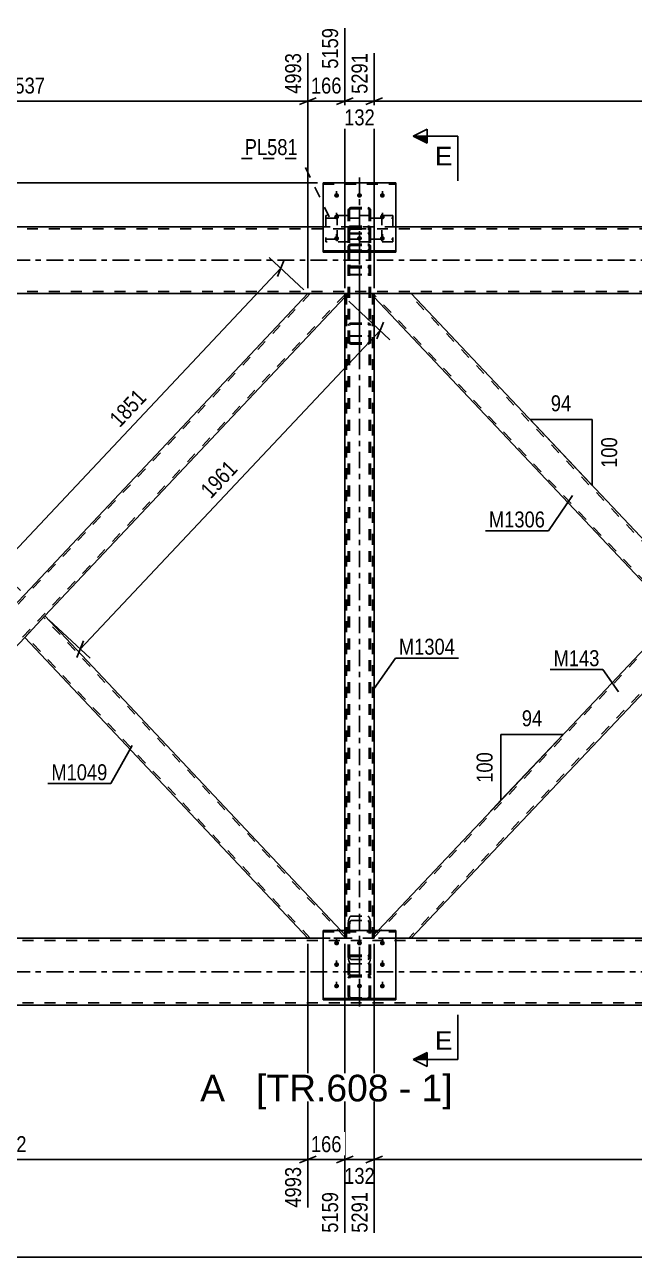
# Model space of a CAD drawing. Header units: millimetres. Extents: x -73 to 768, y -423 to 171.
# Drawn here: x 147.5 to 256.8, y -178.8 to 42.2 of the extents above; entities that cross this region are included whole.
import ezdxf

# ---------------------------------------------------------------- set-up
doc = ezdxf.new("R2010")
doc.units = ezdxf.units.MM
doc.linetypes.add('DXK_LINE_DOT2', pattern=[3.9198, 1.9599, -1.9599])
doc.linetypes.add('DXK_LINE_DOT3', pattern=[5.9187, 2.979, -0.9799, 0.9799, -0.9799])
doc.styles.add('Arial', font='ARIAL.TTF', dxfattribs={"height": 0.2})
doc.styles.add('Arial Narrow', font='ARIALN.TTF', dxfattribs={"height": 0.2})

# ---------------------------------------------------------------- blocks, each defined once
blk = doc.blocks.new('Part-761549890-4550 - 4352')
at = {"color": 2, "linetype": 'Continuous'}
for p, q in [((147.54, -67.65), (151.16, -63.8)), ((151.16, -63.8), (204.22, -120.22)), ((198.27, -121.6), (147.54, -67.65))]:
    blk.add_line(p, q, dxfattribs=at)
at = {"color": 7, "linetype": 'DXK_LINE_DOT2'}
for p, q in [((204.9, -121.41), (150.94, -64.03)), ((147.76, -67.42), (147.78, -67.4)), ((198.71, -121.6), (147.76, -67.42)), ((204.22, -120.22), (204.9, -120.94)), ((204.9, -120.94), (204.9, -121.6)), ((204.9, -121.6), (198.27, -121.6))]:
    blk.add_line(p, q, dxfattribs=at)
blk = doc.blocks.new('Part-761549890-4385 - 4352')
at = {"color": 2, "linetype": 'Continuous'}
for p, q in [((201.04, 13.87), (214.04, 13.87)), ((201.04, 13.87), (201.04, 1.43)), ((214.04, 13.87), (214.04, 1.43)), ((201.04, 1.65), (214.04, 1.65)), ((201.04, 1.43), (214.04, 1.43))]:
    blk.add_line(p, q, dxfattribs=at)
at = {"color": 7, "linetype": 'DXK_LINE_DOT2'}
blk.add_line((201.04, 13.65), (214.04, 13.65), dxfattribs=at)
blk = doc.blocks.new('Part-761549890-4455 - 4352')
at = {"color": 7, "linetype": 'DXK_LINE_DOT2'}
for p, q in [((198.71, -6), (90.18, -121.41)), ((204.9, -6.19), (96.37, -121.6)), ((204.9, -6), (198.27, -6)), ((147.54, -59.95), (143.92, -63.8)), ((151.16, -63.8), (147.54, -67.65)), ((96.81, -121.6), (90.18, -121.6))]:
    blk.add_line(p, q, dxfattribs=at)
at = {"color": 2, "linetype": 'Continuous'}
for p, q in [((198.27, -6), (147.54, -59.95)), ((204.9, -6.66), (204.9, -6)), ((204.9, -6.66), (151.16, -63.8)), ((143.92, -63.8), (90.18, -120.94)), ((147.54, -67.65), (96.81, -121.6)), ((90.18, -121.6), (90.18, -120.94))]:
    blk.add_line(p, q, dxfattribs=at)
blk = doc.blocks.new('Part-761549890-4391 - 4352')
at = {"color": 2, "linetype": 'Continuous'}
for p, q in [((201.04, -120.22), (214.04, -120.22)), ((201.04, -132.65), (201.04, -120.22)), ((214.04, -132.65), (214.04, -120.22)), ((201.04, -132.43), (214.04, -132.43)), ((214.04, -132.65), (201.04, -132.65))]:
    blk.add_line(p, q, dxfattribs=at)
at = {"color": 7, "linetype": 'DXK_LINE_DOT2'}
blk.add_line((201.04, -120.44), (214.04, -120.44), dxfattribs=at)
blk = doc.blocks.new('Part-761549890-4525 - 4352')
at = {"color": 7, "linetype": 'DXK_LINE_DOT2'}
for p, q in [((210.18, -6), (204.9, -6)), ((204.9, -6.66), (204.9, -6)), ((205.22, -121.6), (205.22, -6)), ((209.86, -121.6), (209.86, -6)), ((210.18, -6.65), (210.18, -6)), ((204.9, -121.6), (204.9, -120.22)), ((210.18, -121.6), (210.18, -120.22)), ((210.18, -121.6), (204.9, -121.6))]:
    blk.add_line(p, q, dxfattribs=at)
at = {"color": 2, "linetype": 'Continuous'}
for p, q in [((204.9, -120.22), (204.9, -6.66)), ((210.18, -120.22), (210.18, -6.65))]:
    blk.add_line(p, q, dxfattribs=at)
blk = doc.blocks.new('Part-761549890-4541 - 4352')
at = {"color": 7, "linetype": 'DXK_LINE_DOT2'}
for p, q in [((205.58, 9.14), (205.54, 8.97)), ((205.54, 8.97), (205.54, 2.07)), ((205.68, 9.29), (205.58, 9.14)), ((205.84, 9.39), (205.68, 9.29)), ((205.78, 8.97), (205.8, 9.06)), ((205.78, 8.97), (205.78, 2.07)), ((205.8, 9.06), (205.85, 9.13)), ((206.02, 9.42), (205.84, 9.39)), ((205.85, 9.13), (205.93, 9.18)), ((205.93, 9.18), (206.02, 9.2)), ((206.02, 9.42), (209.06, 9.42)), ((206.02, 9.2), (209.06, 9.2)), ((209.24, 9.39), (209.06, 9.42)), ((209.06, 9.2), (209.15, 9.18)), ((209.15, 9.18), (209.23, 9.13)), ((209.23, 9.13), (209.28, 9.06)), ((209.4, 9.29), (209.24, 9.39)), ((209.28, 9.06), (209.3, 8.97)), ((209.3, 8.97), (209.3, 2.07)), ((209.5, 9.14), (209.4, 9.29)), ((209.54, 8.97), (209.5, 9.14)), ((209.54, 8.97), (209.54, 2.07)), ((205.54, 6.11), (205.58, 5.94)), ((205.54, 5.3), (205.58, 5.5)), ((205.58, 5.94), (205.68, 5.79)), ((205.68, 5.79), (205.84, 5.7)), ((205.8, 6.03), (205.78, 6.11)), ((205.8, 5.4), (205.78, 5.3)), ((205.85, 5.95), (205.8, 6.03)), ((205.85, 5.48), (205.8, 5.4)), ((205.84, 5.78), (206.02, 5.81)), ((205.84, 5.7), (206.02, 5.66)), ((205.93, 5.91), (205.85, 5.95)), ((205.93, 5.54), (205.85, 5.48)), ((206.02, 5.89), (205.93, 5.91)), ((206.02, 5.56), (205.93, 5.54)), ((206.02, 5.89), (209.06, 5.89)), ((206.02, 5.81), (209.06, 5.81)), ((206.02, 5.66), (209.06, 5.66)), ((206.02, 5.56), (209.06, 5.56)), ((209.15, 5.91), (209.06, 5.89)), ((209.06, 5.81), (209.24, 5.78)), ((209.06, 5.66), (209.24, 5.7)), ((209.15, 5.54), (209.06, 5.56)), ((209.23, 5.95), (209.15, 5.91)), ((209.23, 5.48), (209.15, 5.54)), ((209.28, 6.03), (209.23, 5.95)), ((209.28, 5.4), (209.23, 5.48)), ((209.24, 5.7), (209.4, 5.79)), ((209.3, 6.11), (209.28, 6.03)), ((209.3, 5.3), (209.28, 5.4)), ((209.4, 5.79), (209.5, 5.94)), ((209.5, 5.94), (209.54, 6.11)), ((209.5, 5.5), (209.54, 5.3)), ((205.58, 1.87), (205.54, 2.07)), ((205.78, 2.07), (205.8, 1.97)), ((205.8, 1.97), (205.85, 1.89)), ((206.02, 1.56), (205.84, 1.6)), ((205.85, 1.89), (205.93, 1.83)), ((205.93, 1.83), (206.02, 1.81)), ((206.02, 1.81), (209.06, 1.81)), ((206.02, 1.56), (209.06, 1.56)), ((209.06, 1.81), (209.15, 1.83)), ((209.24, 1.6), (209.06, 1.56)), ((209.15, 1.83), (209.23, 1.89)), ((209.23, 1.89), (209.28, 1.97)), ((209.28, 1.97), (209.3, 2.07)), ((209.54, 2.07), (209.5, 1.87))]:
    blk.add_line(p, q, dxfattribs=at)
at = {"color": 7, "linetype": 'DXK_LINE_DOT3'}
blk.add_line((207.54, 0.27), (207.54, 10.96), dxfattribs=at)
at = {"color": 7, "linetype": 'DXK_LINE_DOT2'}
for centre, start, end in [((206.04, 5.32), 114.32, 159.2417), ((209.04, 5.32), 20.7583, 65.68), ((206.04, 2.05), 200.7583, 245.68), ((209.04, 2.05), 294.32, 339.2417)]:
    blk.add_arc(centre, 0.496, start, end, dxfattribs=at)
blk = doc.blocks.new('Part-761549890-4418 - 4352')
at = {"color": 7, "linetype": 'DXK_LINE_DOT3'}
blk.add_line((207.54, -133.82), (207.54, -123.12), dxfattribs=at)
at = {"color": 7, "linetype": 'DXK_LINE_DOT2'}
for p, q in [((205.58, -124.94), (205.54, -125.11)), ((205.54, -132.02), (205.54, -125.11)), ((205.68, -124.8), (205.58, -124.94)), ((205.84, -124.7), (205.68, -124.8)), ((205.78, -125.11), (205.8, -125.03)), ((205.78, -132.02), (205.78, -125.11)), ((205.8, -125.03), (205.85, -124.96)), ((206.02, -124.66), (205.84, -124.7)), ((205.85, -124.96), (205.93, -124.91)), ((205.93, -124.91), (206.02, -124.89)), ((206.02, -124.66), (209.06, -124.66)), ((206.02, -124.89), (209.06, -124.89)), ((209.24, -124.7), (209.06, -124.66)), ((209.06, -124.89), (209.15, -124.91)), ((209.15, -124.91), (209.23, -124.96)), ((209.23, -124.96), (209.28, -125.03)), ((209.4, -124.8), (209.24, -124.7)), ((209.28, -125.03), (209.3, -125.11)), ((209.3, -132.02), (209.3, -125.11)), ((209.5, -124.94), (209.4, -124.8)), ((209.54, -125.11), (209.5, -124.94)), ((209.54, -132.02), (209.54, -125.11)), ((205.54, -127.97), (205.58, -128.14)), ((205.58, -128.14), (205.68, -128.29)), ((205.8, -128.06), (205.78, -127.97)), ((205.85, -128.13), (205.8, -128.06)), ((205.93, -128.18), (205.85, -128.13)), ((206.02, -128.2), (205.93, -128.18)), ((206.02, -128.2), (209.06, -128.2)), ((209.15, -128.18), (209.06, -128.2)), ((209.23, -128.13), (209.15, -128.18)), ((209.28, -128.06), (209.23, -128.13)), ((209.3, -127.97), (209.28, -128.06)), ((209.4, -128.29), (209.5, -128.14)), ((209.5, -128.14), (209.54, -127.97)), ((205.54, -128.78), (205.58, -128.59)), ((205.68, -128.29), (205.84, -128.39)), ((205.8, -128.68), (205.78, -128.78)), ((205.85, -128.6), (205.8, -128.68)), ((205.84, -128.31), (206.02, -128.27)), ((205.84, -128.39), (206.02, -128.42)), ((205.93, -128.54), (205.85, -128.6)), ((206.02, -128.53), (205.93, -128.54)), ((206.02, -128.27), (209.06, -128.27)), ((206.02, -128.42), (209.06, -128.42)), ((206.02, -128.53), (209.06, -128.53)), ((209.06, -128.27), (209.24, -128.31)), ((209.06, -128.42), (209.24, -128.39)), ((209.15, -128.54), (209.06, -128.53)), ((209.23, -128.6), (209.15, -128.54)), ((209.28, -128.68), (209.23, -128.6)), ((209.24, -128.39), (209.4, -128.29)), ((209.3, -128.78), (209.28, -128.68)), ((209.5, -128.59), (209.54, -128.78)), ((205.58, -132.21), (205.54, -132.02)), ((205.78, -132.02), (205.8, -132.11)), ((205.8, -132.11), (205.85, -132.2)), ((206.02, -132.53), (205.84, -132.49)), ((205.85, -132.2), (205.93, -132.25)), ((205.93, -132.25), (206.02, -132.27)), ((206.02, -132.27), (209.06, -132.27)), ((206.02, -132.53), (209.06, -132.53)), ((209.06, -132.27), (209.15, -132.25)), ((209.24, -132.49), (209.06, -132.53)), ((209.15, -132.25), (209.23, -132.2)), ((209.23, -132.2), (209.28, -132.11)), ((209.28, -132.11), (209.3, -132.02)), ((209.54, -132.02), (209.5, -132.21))]:
    blk.add_line(p, q, dxfattribs=at)
for centre, start, end in [((206.04, -128.76), 114.3199, 159.2417), ((209.04, -128.76), 20.7583, 65.6801), ((206.04, -132.04), 200.7583, 245.6801), ((209.04, -132.04), 294.3199, 339.2417)]:
    blk.add_arc(centre, 0.496, start, end, dxfattribs=at)
blk = doc.blocks.new('Part-761549890-4419 - 4352')
at = {"color": 7, "linetype": 'DXK_LINE_DOT2'}
for p, q in [((205.58, 2.59), (205.54, 2.39)), ((205.54, -14.58), (205.54, 2.39)), ((205.78, 2.39), (205.8, 2.49)), ((205.78, -14.58), (205.78, 2.39)), ((205.8, 2.49), (205.85, 2.57)), ((206.02, 2.9), (205.84, 2.87)), ((205.85, 2.57), (205.93, 2.63)), ((205.93, 2.63), (206.02, 2.65)), ((206.02, 2.9), (209.06, 2.9)), ((206.02, 2.65), (209.06, 2.65)), ((209.24, 2.87), (209.06, 2.9)), ((209.06, 2.65), (209.15, 2.63)), ((209.15, 2.63), (209.23, 2.57)), ((209.23, 2.57), (209.28, 2.49)), ((209.28, 2.49), (209.3, 2.39)), ((209.3, -14.58), (209.3, 2.39)), ((209.54, 2.39), (209.5, 2.59)), ((209.54, -14.58), (209.54, 2.39)), ((205.54, -0.84), (205.58, -1.04)), ((205.8, -0.94), (205.78, -0.84)), ((205.85, -1.02), (205.8, -0.94)), ((205.84, -1.31), (206.02, -1.35)), ((205.93, -1.08), (205.85, -1.02)), ((206.02, -1.1), (205.93, -1.08)), ((206.02, -1.1), (209.06, -1.1)), ((206.02, -1.35), (209.06, -1.35)), ((209.15, -1.08), (209.06, -1.1)), ((209.06, -1.35), (209.24, -1.31)), ((209.23, -1.02), (209.15, -1.08)), ((209.28, -0.94), (209.23, -1.02)), ((209.3, -0.84), (209.28, -0.94)), ((209.5, -1.04), (209.54, -0.84)), ((205.54, -11.73), (205.58, -11.55)), ((205.58, -11.55), (205.68, -11.41)), ((205.68, -11.41), (205.84, -11.31)), ((205.8, -11.64), (205.78, -11.73)), ((205.85, -11.57), (205.8, -11.64)), ((205.84, -11.31), (206.02, -11.28)), ((205.93, -11.52), (205.85, -11.57)), ((206.02, -11.5), (205.93, -11.52)), ((206.02, -11.28), (209.06, -11.28)), ((206.02, -11.5), (209.06, -11.5)), ((209.06, -11.28), (209.24, -11.31)), ((209.15, -11.52), (209.06, -11.5)), ((209.23, -11.57), (209.15, -11.52)), ((209.28, -11.64), (209.23, -11.57)), ((209.24, -11.31), (209.4, -11.41)), ((209.3, -11.73), (209.28, -11.64)), ((209.4, -11.41), (209.5, -11.55)), ((209.5, -11.55), (209.54, -11.73)), ((205.58, -14.76), (205.54, -14.58)), ((205.68, -14.9), (205.58, -14.76)), ((205.84, -15), (205.68, -14.9)), ((205.78, -14.58), (205.8, -14.67)), ((205.8, -14.67), (205.85, -14.74)), ((206.02, -15.04), (205.84, -15)), ((205.85, -14.74), (205.93, -14.79)), ((205.93, -14.79), (206.02, -14.81)), ((206.02, -14.81), (209.06, -14.81)), ((206.02, -15.04), (209.06, -15.04)), ((209.06, -14.81), (209.15, -14.79)), ((209.24, -15), (209.06, -15.04)), ((209.15, -14.79), (209.23, -14.74)), ((209.23, -14.74), (209.28, -14.67)), ((209.4, -14.9), (209.24, -15)), ((209.28, -14.67), (209.3, -14.58)), ((209.5, -14.76), (209.4, -14.9)), ((209.54, -14.58), (209.5, -14.76))]:
    blk.add_line(p, q, dxfattribs=at)
at = {"color": 7, "linetype": 'DXK_LINE_DOT3'}
blk.add_line((207.54, -16.57), (207.54, 4.19), dxfattribs=at)
at = {"color": 7, "linetype": 'DXK_LINE_DOT2'}
for centre, start, end in [((206.04, 2.41), 114.3146, 159.2367), ((209.04, 2.41), 20.7633, 65.6854), ((206.04, -0.86), 200.7633, 245.6854), ((209.04, -0.86), 294.3146, 339.2367)]:
    blk.add_arc(centre, 0.496, start, end, dxfattribs=at)
blk = doc.blocks.new('Part-761549890-4470 - 4352')
at = {"color": 7, "linetype": 'DXK_LINE_DOT2'}
for p, q in [((319.09, -6), (210.18, -121.42)), ((324.9, -6.6), (216.39, -121.6)), ((324.9, -6), (318.65, -6)), ((267.69, -60), (264.06, -63.85)), ((271.32, -63.85), (267.69, -67.7)), ((210.88, -120.22), (210.18, -120.96)), ((210.18, -121.6), (210.18, -120.96)), ((216.83, -121.6), (210.18, -121.6))]:
    blk.add_line(p, q, dxfattribs=at)
at = {"color": 2, "linetype": 'Continuous'}
for p, q in [((318.65, -6), (267.69, -60)), ((324.9, -7.07), (324.9, -6)), ((324.9, -7.07), (271.32, -63.85)), ((264.06, -63.85), (210.88, -120.22)), ((267.69, -67.7), (216.83, -121.6))]:
    blk.add_line(p, q, dxfattribs=at)
blk = doc.blocks.new('Part-761549890-4485 - 4352')
at = {"color": 2, "linetype": 'Continuous'}
for p, q in [((210.18, -6.65), (210.18, -6)), ((267.69, -60), (216.82, -6)), ((264.06, -63.85), (210.18, -6.65)), ((267.25, -60.47), (264.06, -63.85)), ((267.69, -60), (267.25, -60.47))]:
    blk.add_line(p, q, dxfattribs=at)
at = {"color": 7, "linetype": 'DXK_LINE_DOT2'}
for p, q in [((216.82, -6), (210.18, -6)), ((264.28, -63.62), (210.18, -6.19)), ((267.47, -60.24), (216.38, -6)), ((267.66, -60.04), (267.25, -60.47)), ((264.28, -63.62), (264.3, -63.6))]:
    blk.add_line(p, q, dxfattribs=at)
blk = doc.blocks.new('Part-761549890-4542 - 4352')
at = {"color": 7, "linetype": 'DXK_LINE_DOT3'}
blk.add_line((207.54, -4.75), (207.54, -133.44), dxfattribs=at)
at = {"color": 7, "linetype": 'DXK_LINE_DOT2'}
for p, q in [((205.54, -13.71), (205.58, -13.65)), ((205.54, -124.68), (205.54, -13.71)), ((205.58, -14.81), (205.54, -14.75)), ((205.58, -13.65), (205.68, -13.59)), ((205.68, -14.86), (205.58, -14.81)), ((205.68, -13.59), (205.84, -13.56)), ((205.84, -14.9), (205.68, -14.86)), ((205.8, -13.68), (205.78, -13.71)), ((205.78, -124.68), (205.78, -13.71)), ((205.78, -14.75), (205.8, -14.78)), ((205.85, -13.65), (205.8, -13.68)), ((205.8, -14.78), (205.85, -14.81)), ((205.84, -13.56), (206.02, -13.54)), ((206.02, -14.91), (205.84, -14.9)), ((205.93, -13.63), (205.85, -13.65)), ((205.85, -14.81), (205.93, -14.82)), ((206.02, -13.63), (205.93, -13.63)), ((205.93, -14.82), (206.02, -14.83)), ((206.02, -13.54), (209.06, -13.54)), ((206.02, -13.63), (209.06, -13.63)), ((206.02, -14.83), (209.06, -14.83)), ((206.02, -14.91), (209.06, -14.91)), ((209.06, -13.54), (209.24, -13.56)), ((209.15, -13.63), (209.06, -13.63)), ((209.06, -14.83), (209.15, -14.82)), ((209.24, -14.9), (209.06, -14.91)), ((209.23, -13.65), (209.15, -13.63)), ((209.15, -14.82), (209.23, -14.81)), ((209.28, -13.68), (209.23, -13.65)), ((209.23, -14.81), (209.28, -14.78)), ((209.24, -13.56), (209.4, -13.59)), ((209.4, -14.86), (209.24, -14.9)), ((209.3, -13.71), (209.28, -13.68)), ((209.28, -14.78), (209.3, -14.75)), ((209.3, -124.68), (209.3, -13.71)), ((209.4, -13.59), (209.5, -13.65)), ((209.5, -14.81), (209.4, -14.86)), ((209.5, -13.65), (209.54, -13.71)), ((209.54, -14.75), (209.5, -14.81)), ((209.54, -124.68), (209.54, -13.71)), ((205.58, -118.6), (205.54, -119.18)), ((205.78, -119.18), (205.8, -118.89)), ((206.02, -117.67), (205.84, -117.78)), ((205.93, -118.48), (206.02, -118.42)), ((206.02, -117.67), (209.06, -117.67)), ((206.02, -118.42), (209.06, -118.42)), ((209.24, -117.78), (209.06, -117.67)), ((209.06, -118.42), (209.15, -118.48)), ((209.28, -118.89), (209.3, -119.18)), ((209.54, -119.18), (209.5, -118.6)), ((205.78, -121.6), (205.54, -121.6)), ((209.54, -121.6), (209.3, -121.6)), ((205.54, -124.68), (205.58, -125.26)), ((205.8, -124.97), (205.78, -124.68)), ((206.02, -125.44), (205.93, -125.38)), ((206.02, -125.44), (209.06, -125.44)), ((209.15, -125.38), (209.06, -125.44)), ((209.3, -124.68), (209.28, -124.97)), ((209.5, -125.26), (209.54, -124.68)), ((205.84, -126.08), (206.02, -126.19)), ((206.02, -126.19), (209.06, -126.19)), ((209.06, -126.19), (209.24, -126.08))]:
    blk.add_line(p, q, dxfattribs=at)
for centre, radius, start, end in [((207.41, -118.73), 1.84, 148.9118, 175.8159), ((206.72, -118.96), 0.921, 148.9118, 175.8159), ((208.36, -118.96), 0.921, 4.1841, 31.0882), ((207.66, -118.73), 1.84, 4.1841, 31.0882), ((207.41, -125.13), 1.84, 184.1841, 211.0882), ((206.72, -124.91), 0.921, 184.1841, 211.0882), ((208.36, -124.91), 0.921, 328.9118, 355.8159), ((207.66, -125.13), 1.84, 328.9118, 355.8159)]:
    blk.add_arc(centre, radius, start, end, dxfattribs=at)
blk = doc.blocks.new('Bolt-761549890-4673 - 4352')
at = {"linetype": 'Continuous'}
for points in [[(203.44, 11.2), (203.35, 11.21), (203.26, 11.24), (203.18, 11.28), (203.11, 11.34), (203.06, 11.41), (203.02, 11.49), (203, 11.57), (203, 11.66), (203.02, 11.74), (203.06, 11.82), (203.11, 11.89), (203.18, 11.95), (203.26, 11.99), (203.35, 12.02), (203.44, 12.03), (203.53, 12.02), (203.62, 11.99), (203.7, 11.95), (203.77, 11.89), (203.82, 11.82), (203.86, 11.74), (203.88, 11.66), (203.88, 11.57), (203.86, 11.49), (203.82, 11.41), (203.77, 11.34), (203.7, 11.28), (203.62, 11.24), (203.53, 11.21)], [(207.54, 11.2), (207.45, 11.21), (207.36, 11.24), (207.28, 11.28), (207.21, 11.34), (207.16, 11.41), (207.12, 11.49), (207.1, 11.57), (207.1, 11.66), (207.12, 11.74), (207.16, 11.82), (207.21, 11.89), (207.28, 11.95), (207.36, 11.99), (207.45, 12.02), (207.54, 12.03), (207.63, 12.02), (207.72, 11.99), (207.8, 11.95), (207.87, 11.89), (207.92, 11.82), (207.96, 11.74), (207.98, 11.66), (207.98, 11.57), (207.96, 11.49), (207.92, 11.41), (207.87, 11.34), (207.8, 11.28), (207.72, 11.24), (207.63, 11.21)], [(211.64, 11.2), (211.55, 11.21), (211.46, 11.24), (211.38, 11.28), (211.31, 11.34), (211.26, 11.41), (211.22, 11.49), (211.2, 11.57), (211.2, 11.66), (211.22, 11.74), (211.26, 11.82), (211.31, 11.89), (211.38, 11.95), (211.46, 11.99), (211.55, 12.02), (211.64, 12.03), (211.73, 12.02), (211.82, 11.99), (211.9, 11.95), (211.97, 11.89), (212.02, 11.82), (212.06, 11.74), (212.08, 11.66), (212.08, 11.57), (212.06, 11.49), (212.02, 11.41), (211.97, 11.34), (211.9, 11.28), (211.82, 11.24), (211.73, 11.21)], [(203.44, 7.35), (203.35, 7.36), (203.26, 7.38), (203.18, 7.43), (203.11, 7.48), (203.06, 7.55), (203.02, 7.63), (203, 7.72), (203, 7.8), (203.02, 7.89), (203.06, 7.97), (203.11, 8.04), (203.18, 8.1), (203.26, 8.14), (203.35, 8.17), (203.44, 8.17), (203.53, 8.17), (203.62, 8.14), (203.7, 8.1), (203.77, 8.04), (203.82, 7.97), (203.86, 7.89), (203.88, 7.8), (203.88, 7.72), (203.86, 7.63), (203.82, 7.55), (203.77, 7.48), (203.7, 7.43), (203.62, 7.38), (203.53, 7.36)], [(211.64, 7.35), (211.55, 7.36), (211.46, 7.38), (211.38, 7.43), (211.31, 7.48), (211.26, 7.55), (211.22, 7.63), (211.2, 7.72), (211.2, 7.8), (211.22, 7.89), (211.26, 7.97), (211.31, 8.04), (211.38, 8.1), (211.46, 8.14), (211.55, 8.17), (211.64, 8.17), (211.73, 8.17), (211.82, 8.14), (211.9, 8.1), (211.97, 8.04), (212.02, 7.97), (212.06, 7.89), (212.08, 7.8), (212.08, 7.72), (212.06, 7.63), (212.02, 7.55), (211.97, 7.48), (211.9, 7.43), (211.82, 7.38), (211.73, 7.36)], [(203.44, 3.49), (203.35, 3.5), (203.26, 3.53), (203.18, 3.57), (203.11, 3.63), (203.06, 3.7), (203.02, 3.78), (203, 3.86), (203, 3.95), (203.02, 4.04), (203.06, 4.11), (203.11, 4.18), (203.18, 4.24), (203.26, 4.29), (203.35, 4.31), (203.44, 4.32), (203.53, 4.31), (203.62, 4.29), (203.7, 4.24), (203.77, 4.18), (203.82, 4.11), (203.86, 4.04), (203.88, 3.95), (203.88, 3.86), (203.86, 3.78), (203.82, 3.7), (203.77, 3.63), (203.7, 3.57), (203.62, 3.53), (203.53, 3.5)], [(207.54, 3.49), (207.45, 3.5), (207.36, 3.53), (207.28, 3.57), (207.21, 3.63), (207.16, 3.7), (207.12, 3.78), (207.1, 3.86), (207.1, 3.95), (207.12, 4.04), (207.16, 4.11), (207.21, 4.18), (207.28, 4.24), (207.36, 4.29), (207.45, 4.31), (207.54, 4.32), (207.63, 4.31), (207.72, 4.29), (207.8, 4.24), (207.87, 4.18), (207.92, 4.11), (207.96, 4.04), (207.98, 3.95), (207.98, 3.86), (207.96, 3.78), (207.92, 3.7), (207.87, 3.63), (207.8, 3.57), (207.72, 3.53), (207.63, 3.5)], [(211.64, 3.49), (211.55, 3.5), (211.46, 3.53), (211.38, 3.57), (211.31, 3.63), (211.26, 3.7), (211.22, 3.78), (211.2, 3.86), (211.2, 3.95), (211.22, 4.04), (211.26, 4.11), (211.31, 4.18), (211.38, 4.24), (211.46, 4.29), (211.55, 4.31), (211.64, 4.32), (211.73, 4.31), (211.82, 4.29), (211.9, 4.24), (211.97, 4.18), (212.02, 4.11), (212.06, 4.04), (212.08, 3.95), (212.08, 3.86), (212.06, 3.78), (212.02, 3.7), (211.97, 3.63), (211.9, 3.57), (211.82, 3.53), (211.73, 3.5)]]:
    blk.add_hatch(color=1, dxfattribs=at).paths.add_polyline_path(points)
at = {"color": 1, "linetype": 'Continuous'}
for p, q in [((203.44, 11.22), (203.44, 12.35)), ((207.54, 11.22), (207.54, 12.35)), ((211.64, 11.22), (211.64, 12.35)), ((203.44, 7.36), (203.44, 8.5)), ((211.64, 7.36), (211.64, 8.5)), ((203.44, 3.51), (203.44, 4.65)), ((207.54, 3.51), (207.54, 4.65)), ((211.64, 3.51), (211.64, 4.65))]:
    blk.add_line(p, q, dxfattribs=at)
blk = doc.blocks.new('Part-761549890-4598 - 4352')
at = {"color": 2, "linetype": 'Continuous'}
for p, q in [((201.04, 6), (44.9, 6)), ((441.04, 6), (214.04, 6)), ((706.54, -6), (85.14, -6))]:
    blk.add_line(p, q, dxfattribs=at)
at = {"color": 7, "linetype": 'DXK_LINE_DOT2'}
for p, q in [((706.54, 5.6), (44.9, 5.6)), ((214.04, 6), (201.04, 6)), ((706.54, -5.6), (44.9, -5.6))]:
    blk.add_line(p, q, dxfattribs=at)
at = {"color": 7, "linetype": 'DXK_LINE_DOT3'}
blk.add_line((44.9, 0), (706.54, 0), dxfattribs=at)
blk = doc.blocks.new('Part-761549890-4603 - 4352')
at = {"color": 7, "linetype": 'DXK_LINE_DOT2'}
for p, q in [((666.54, -122), (44.9, -122)), ((214.04, -121.6), (201.04, -121.6)), ((666.54, -133.2), (44.9, -133.2))]:
    blk.add_line(p, q, dxfattribs=at)
at = {"color": 2, "linetype": 'Continuous'}
for p, q in [((201.04, -121.6), (85.14, -121.6)), ((441.04, -121.6), (214.04, -121.6)), ((666.54, -133.6), (44.9, -133.6))]:
    blk.add_line(p, q, dxfattribs=at)
at = {"color": 7, "linetype": 'DXK_LINE_DOT3'}
blk.add_line((44.9, -127.6), (666.54, -127.6), dxfattribs=at)
blk = doc.blocks.new('Part-761549890-4662 - 4352')
at = {"color": 7, "linetype": 'DXK_LINE_DOT2'}
for p, q in [((201.54, 8), (201.54, 3.31)), ((213.54, 8), (201.54, 8)), ((201.54, 7.55), (213.54, 7.55)), ((213.54, 8), (213.54, 3.31)), ((201.54, 3.76), (213.54, 3.76)), ((213.54, 3.31), (201.54, 3.31))]:
    blk.add_line(p, q, dxfattribs=at)
blk = doc.blocks.new('Bolt-761549890-4671 - 4352')
at = {"linetype": 'Continuous'}
for points in [[(203.44, -122.88), (203.35, -122.88), (203.26, -122.85), (203.18, -122.81), (203.11, -122.75), (203.06, -122.68), (203.02, -122.6), (203, -122.51), (203, -122.43), (203.02, -122.34), (203.06, -122.26), (203.11, -122.19), (203.18, -122.14), (203.26, -122.09), (203.35, -122.07), (203.44, -122.06), (203.53, -122.07), (203.62, -122.09), (203.7, -122.14), (203.77, -122.19), (203.82, -122.26), (203.86, -122.34), (203.88, -122.43), (203.88, -122.51), (203.86, -122.6), (203.82, -122.68), (203.77, -122.75), (203.7, -122.81), (203.62, -122.85), (203.53, -122.88)], [(207.54, -122.88), (207.45, -122.88), (207.36, -122.85), (207.28, -122.81), (207.21, -122.75), (207.16, -122.68), (207.12, -122.6), (207.1, -122.51), (207.1, -122.43), (207.12, -122.34), (207.16, -122.26), (207.21, -122.19), (207.28, -122.14), (207.36, -122.09), (207.45, -122.07), (207.54, -122.06), (207.63, -122.07), (207.72, -122.09), (207.8, -122.14), (207.87, -122.19), (207.92, -122.26), (207.96, -122.34), (207.98, -122.43), (207.98, -122.51), (207.96, -122.6), (207.92, -122.68), (207.87, -122.75), (207.8, -122.81), (207.72, -122.85), (207.63, -122.88)], [(211.64, -122.88), (211.55, -122.88), (211.46, -122.85), (211.38, -122.81), (211.31, -122.75), (211.26, -122.68), (211.22, -122.6), (211.2, -122.51), (211.2, -122.43), (211.22, -122.34), (211.26, -122.26), (211.31, -122.19), (211.38, -122.14), (211.46, -122.09), (211.55, -122.07), (211.64, -122.06), (211.73, -122.07), (211.82, -122.09), (211.9, -122.14), (211.97, -122.19), (212.02, -122.26), (212.06, -122.34), (212.08, -122.43), (212.08, -122.51), (212.06, -122.6), (212.02, -122.68), (211.97, -122.75), (211.9, -122.81), (211.82, -122.85), (211.73, -122.88)], [(203.44, -126.74), (203.35, -126.73), (203.26, -126.7), (203.18, -126.66), (203.11, -126.6), (203.06, -126.53), (203.02, -126.45), (203, -126.37), (203, -126.28), (203.02, -126.2), (203.06, -126.12), (203.11, -126.05), (203.18, -125.99), (203.26, -125.95), (203.35, -125.92), (203.44, -125.91), (203.53, -125.92), (203.62, -125.95), (203.7, -125.99), (203.77, -126.05), (203.82, -126.12), (203.86, -126.2), (203.88, -126.28), (203.88, -126.37), (203.86, -126.45), (203.82, -126.53), (203.77, -126.6), (203.7, -126.66), (203.62, -126.7), (203.53, -126.73)], [(211.64, -126.74), (211.55, -126.73), (211.46, -126.7), (211.38, -126.66), (211.31, -126.6), (211.26, -126.53), (211.22, -126.45), (211.2, -126.37), (211.2, -126.28), (211.22, -126.2), (211.26, -126.12), (211.31, -126.05), (211.38, -125.99), (211.46, -125.95), (211.55, -125.92), (211.64, -125.91), (211.73, -125.92), (211.82, -125.95), (211.9, -125.99), (211.97, -126.05), (212.02, -126.12), (212.06, -126.2), (212.08, -126.28), (212.08, -126.37), (212.06, -126.45), (212.02, -126.53), (211.97, -126.6), (211.9, -126.66), (211.82, -126.7), (211.73, -126.73)], [(203.44, -130.59), (203.35, -130.58), (203.26, -130.55), (203.18, -130.51), (203.11, -130.45), (203.06, -130.38), (203.02, -130.3), (203, -130.22), (203, -130.13), (203.02, -130.05), (203.06, -129.97), (203.11, -129.9), (203.18, -129.84), (203.26, -129.8), (203.35, -129.77), (203.44, -129.76), (203.53, -129.77), (203.62, -129.8), (203.7, -129.84), (203.77, -129.9), (203.82, -129.97), (203.86, -130.05), (203.88, -130.13), (203.88, -130.22), (203.86, -130.3), (203.82, -130.38), (203.77, -130.45), (203.7, -130.51), (203.62, -130.55), (203.53, -130.58)], [(207.54, -130.59), (207.45, -130.58), (207.36, -130.55), (207.28, -130.51), (207.21, -130.45), (207.16, -130.38), (207.12, -130.3), (207.1, -130.22), (207.1, -130.13), (207.12, -130.05), (207.16, -129.97), (207.21, -129.9), (207.28, -129.84), (207.36, -129.8), (207.45, -129.77), (207.54, -129.76), (207.63, -129.77), (207.72, -129.8), (207.8, -129.84), (207.87, -129.9), (207.92, -129.97), (207.96, -130.05), (207.98, -130.13), (207.98, -130.22), (207.96, -130.3), (207.92, -130.38), (207.87, -130.45), (207.8, -130.51), (207.72, -130.55), (207.63, -130.58)], [(211.64, -130.59), (211.55, -130.58), (211.46, -130.55), (211.38, -130.51), (211.31, -130.45), (211.26, -130.38), (211.22, -130.3), (211.2, -130.22), (211.2, -130.13), (211.22, -130.05), (211.26, -129.97), (211.31, -129.9), (211.38, -129.84), (211.46, -129.8), (211.55, -129.77), (211.64, -129.76), (211.73, -129.77), (211.82, -129.8), (211.9, -129.84), (211.97, -129.9), (212.02, -129.97), (212.06, -130.05), (212.08, -130.13), (212.08, -130.22), (212.06, -130.3), (212.02, -130.38), (211.97, -130.45), (211.9, -130.51), (211.82, -130.55), (211.73, -130.58)]]:
    blk.add_hatch(color=1, dxfattribs=at).paths.add_polyline_path(points)
at = {"color": 1, "linetype": 'Continuous'}
for p, q in [((203.44, -122.87), (203.44, -121.73)), ((207.54, -122.87), (207.54, -121.73)), ((211.64, -122.87), (211.64, -121.73)), ((203.44, -126.72), (203.44, -125.59)), ((211.64, -126.72), (211.64, -125.59)), ((203.44, -130.57), (203.44, -129.44)), ((207.54, -130.57), (207.54, -129.44)), ((211.64, -130.57), (211.64, -129.44))]:
    blk.add_line(p, q, dxfattribs=at)
blk = doc.blocks.new('Bolt-761549890-4674 - 4352')
at = {"color": 1, "linetype": 'DXK_LINE_DOT2'}
for p, q in [((203.54, 8.26), (203.54, 5.32)), ((203.54, 5.38), (203.54, 2.45))]:
    blk.add_line(p, q, dxfattribs=at)
blk = doc.blocks.new('Bolt-761549890-4676 - 4352')
at = {"color": 1, "linetype": 'DXK_LINE_DOT2'}
for p, q in [((211.54, 8.26), (211.54, 5.32)), ((211.54, 5.38), (211.54, 2.45))]:
    blk.add_line(p, q, dxfattribs=at)
blk = doc.blocks.new('Part-761549890-4694 - 4352')
at = {"color": 7, "linetype": 'DXK_LINE_DOT3'}
blk.add_line((207.54, 14.83), (207.54, -11.33), dxfattribs=at)
at = {"color": 7, "linetype": 'DXK_LINE_DOT2'}
for p, q in [((205.54, 5.95), (205.57, 6.01)), ((205.54, 5.95), (205.54, -2.45)), ((205.57, 4.85), (205.54, 4.91)), ((205.57, 6.01), (205.68, 6.07)), ((205.68, 4.8), (205.57, 4.85)), ((205.68, 6.07), (205.83, 6.1)), ((205.83, 4.76), (205.68, 4.8)), ((205.8, 5.98), (205.78, 5.95)), ((205.78, 5.95), (205.78, -2.45)), ((205.78, 4.91), (205.8, 4.88)), ((205.85, 6.01), (205.8, 5.98)), ((205.8, 4.88), (205.85, 4.85)), ((205.83, 6.1), (206.02, 6.12)), ((206.02, 4.75), (205.83, 4.76)), ((205.93, 6.03), (205.85, 6.01)), ((205.85, 4.85), (205.93, 4.84)), ((206.02, 6.03), (205.93, 6.03)), ((205.93, 4.84), (206.02, 4.83)), ((206.02, 6.12), (209.06, 6.12)), ((206.02, 6.03), (209.06, 6.03)), ((206.02, 4.83), (209.06, 4.83)), ((206.02, 4.75), (209.06, 4.75)), ((209.06, 6.12), (209.24, 6.1)), ((209.15, 6.03), (209.06, 6.03)), ((209.06, 4.83), (209.15, 4.84)), ((209.24, 4.76), (209.06, 4.75)), ((209.23, 6.01), (209.15, 6.03)), ((209.15, 4.84), (209.23, 4.85)), ((209.28, 5.98), (209.23, 6.01)), ((209.23, 4.85), (209.28, 4.88)), ((209.24, 6.1), (209.4, 6.07)), ((209.4, 4.8), (209.24, 4.76)), ((209.3, 5.95), (209.28, 5.98)), ((209.28, 4.88), (209.3, 4.91)), ((209.3, 5.95), (209.3, -2.45)), ((209.4, 6.07), (209.5, 6.01)), ((209.5, 4.85), (209.4, 4.8)), ((209.5, 6.01), (209.54, 5.95)), ((209.54, 4.91), (209.5, 4.85)), ((209.54, 5.95), (209.54, -2.45)), ((205.57, -1.35), (205.54, -1.42)), ((205.68, -1.3), (205.57, -1.35)), ((205.83, -1.26), (205.68, -1.3)), ((205.78, -1.42), (205.8, -1.38)), ((205.8, -1.38), (205.85, -1.36)), ((206.02, -1.25), (205.83, -1.26)), ((205.85, -1.36), (205.93, -1.34)), ((205.93, -1.34), (206.02, -1.33)), ((206.02, -1.25), (209.06, -1.25)), ((206.02, -1.33), (209.06, -1.33)), ((209.24, -1.26), (209.06, -1.25)), ((209.06, -1.33), (209.15, -1.34)), ((209.15, -1.34), (209.23, -1.36)), ((209.23, -1.36), (209.28, -1.38)), ((209.4, -1.3), (209.24, -1.26)), ((209.28, -1.38), (209.3, -1.42)), ((209.5, -1.35), (209.4, -1.3)), ((209.54, -1.42), (209.5, -1.35)), ((205.54, -2.45), (205.57, -2.52)), ((205.57, -2.52), (205.68, -2.57)), ((205.68, -2.57), (205.83, -2.61)), ((205.8, -2.49), (205.78, -2.45)), ((205.85, -2.51), (205.8, -2.49)), ((205.83, -2.61), (206.02, -2.62)), ((205.93, -2.53), (205.85, -2.51)), ((206.02, -2.54), (205.93, -2.53)), ((206.02, -2.54), (209.06, -2.54)), ((206.02, -2.62), (209.06, -2.62)), ((209.15, -2.53), (209.06, -2.54)), ((209.06, -2.62), (209.24, -2.61)), ((209.23, -2.51), (209.15, -2.53)), ((209.28, -2.49), (209.23, -2.51)), ((209.24, -2.61), (209.4, -2.57)), ((209.3, -2.45), (209.28, -2.49)), ((209.4, -2.57), (209.5, -2.52)), ((209.5, -2.52), (209.54, -2.45))]:
    blk.add_line(p, q, dxfattribs=at)
blk = doc.blocks.new('StraightDimension-761549890-7705 - 4352')
at = {"color": 7, "linetype": 'Continuous'}
for p, q in [((210.18, -5), (210.18, 37.14)), ((318.65, -5), (318.65, 37.14)), ((211.68, 29.13), (208.68, 27.93)), ((317.15, 27.93), (320.15, 29.13)), ((210.18, 28.53), (318.65, 28.53))]:
    blk.add_line(p, q, dxfattribs=at)
at = {"color": 0, "linetype": 'Continuous'}
blk.add_wipeout([(318.05, 37.74), (313.85, 37.74), (313.85, 29.23), (318.05, 29.23)], dxfattribs=at)
at = {"color": 0}
blk.add_wipeout([(268.67, 29.28), (268.67, 33.48), (260.16, 33.48), (260.16, 29.28)], dxfattribs=at)
at = {"color": 3, "linetype": 'Continuous', "style": 'Arial Narrow'}
blk.add_text('8003', height=2.863, rotation=90.0002, dxfattribs=at).set_placement((317.45, 29.83))
at = {"color": 3, "style": 'Arial Narrow'}
blk.add_text('2712', height=2.863, dxfattribs=at).set_placement((260.76, 29.88))
blk = doc.blocks.new('StraightDimension-761549890-14896 - 4352')
at = {"color": 7, "linetype": 'Continuous'}
blk.add_line((-1, -178.83), (707.54, -178.83), dxfattribs=at)
blk = doc.blocks.new('AngleDimension-761549890-12465 - 4352')
at = {"color": 7, "linetype": 'Continuous'}
for p, q in [((232.9, -85.09), (244.02, -85.09)), ((232.9, -96.87), (244.02, -85.09)), ((232.9, -96.87), (232.9, -85.09)), ((230.68, -99.23), (232.9, -96.87))]:
    blk.add_line(p, q, dxfattribs=at)
at = {"color": 0}
for points in [[(240.89, -84.19), (240.89, -79.99), (236.04, -79.99), (236.04, -84.19)], [(232, -87.64), (227.8, -87.64), (227.8, -94.32), (232, -94.32)]]:
    blk.add_wipeout(points, dxfattribs=at)
at = {"color": 3, "style": 'Arial Narrow'}
blk.add_text('94', height=2.863, dxfattribs=at).set_placement((236.64, -83.59))
blk.add_text('100', height=2.863, rotation=90.0002, dxfattribs=at).set_placement((231.4, -93.72))
blk = doc.blocks.new('StraightDimension-761549890-5616 - 4352')
at = {"color": 7, "linetype": 'Continuous'}
for p, q in [((200.04, 13.87), (-40.64, 13.87)), ((-37.19, 12.37), (-38.39, 15.37)), ((-37.79, -138.4), (-37.79, 13.87)), ((-38.39, -136.9), (-37.19, -139.9)), ((-2, -138.4), (-40.64, -138.4))]:
    blk.add_line(p, q, dxfattribs=at)
at = {"color": 0}
blk.add_wipeout([(-38.54, -58.01), (-42.74, -58.01), (-42.74, -66.52), (-38.54, -66.52)], dxfattribs=at)
at = {"color": 3, "style": 'Arial Narrow'}
blk.add_text('3807', height=2.863, rotation=90.0002, dxfattribs=at).set_placement((-39.14, -65.92))
blk = doc.blocks.new('StraightDimension-761549890-7707 - 4352')
at = {"color": 7, "linetype": 'Continuous'}
for p, q in [((204.9, -5), (204.9, 41.64)), ((198.27, -5), (198.27, 37.14)), ((196.77, 27.93), (199.77, 29.13)), ((206.4, 29.13), (203.4, 27.93)), ((198.27, 28.53), (204.9, 28.53))]:
    blk.add_line(p, q, dxfattribs=at)
at = {"color": 0}
blk.add_wipeout([(204.93, 29.28), (204.93, 33.48), (198.24, 33.48), (198.24, 29.28)], dxfattribs=at)
at = {"color": 0, "linetype": 'Continuous'}
blk.add_wipeout([(204.3, 42.24), (200.1, 42.24), (200.1, 33.73), (204.3, 33.73)], dxfattribs=at)
at = {"color": 3, "linetype": 'Continuous', "style": 'Arial Narrow'}
blk.add_text('5159', height=2.863, rotation=90.0002, dxfattribs=at).set_placement((203.7, 34.33))
at = {"color": 3, "style": 'Arial Narrow'}
blk.add_text('166', height=2.863, dxfattribs=at).set_placement((198.84, 29.88))
blk = doc.blocks.new('AngleDimension-761549890-15127 - 4352')
at = {"color": 7, "linetype": 'Continuous'}
for p, q in [((246, -36.97), (238.11, -28.6)), ((249.22, -28.6), (238.11, -28.6)), ((249.22, -40.39), (238.11, -28.6)), ((249.22, -40.39), (249.22, -28.6))]:
    blk.add_line(p, q, dxfattribs=at)
at = {"color": 0}
for points in [[(246.09, -27.7), (246.09, -23.5), (241.23, -23.5), (241.23, -27.7)], [(254.32, -31.15), (250.12, -31.15), (250.12, -37.84), (254.32, -37.84)]]:
    blk.add_wipeout(points, dxfattribs=at)
at = {"color": 3, "style": 'Arial Narrow'}
blk.add_text('94', height=2.863, dxfattribs=at).set_placement((241.83, -27.1))
blk.add_text('100', height=2.863, rotation=90.0002, dxfattribs=at).set_placement((253.72, -37.24))
blk = doc.blocks.new('StraightDimension-761549890-10752 - 4352')
at = {"color": 7, "linetype": 'Continuous'}
for p, q in [((204.9, -122.6), (204.9, -174.42)), ((210.18, -122.6), (210.18, -174.42)), ((203.4, -161.91), (206.4, -160.71)), ((204.9, -161.31), (210.18, -161.31)), ((211.68, -160.71), (208.68, -161.91))]:
    blk.add_line(p, q, dxfattribs=at)
at = {"color": 0}
blk.add_wipeout([(210.88, -166.26), (210.88, -162.06), (204.2, -162.06), (204.2, -166.26)], dxfattribs=at)
at = {"color": 0, "linetype": 'Continuous'}
blk.add_wipeout([(209.58, -166.51), (205.38, -166.51), (205.38, -175.02), (209.58, -175.02)], dxfattribs=at)
at = {"color": 3, "style": 'Arial Narrow'}
blk.add_text('132', height=2.863, dxfattribs=at).set_placement((204.8, -165.66))
at = {"color": 3, "linetype": 'Continuous', "style": 'Arial Narrow'}
blk.add_text('5291', height=2.863, rotation=90.0002, dxfattribs=at).set_placement((208.98, -174.42))
blk = doc.blocks.new('StraightDimension-761549890-10751 - 4352')
at = {"color": 7, "linetype": 'Continuous'}
for p, q in [((210.18, -122.6), (210.18, -174.42)), ((318.46, -122.6), (318.46, -169.92)), ((211.68, -160.71), (208.68, -161.91)), ((210.18, -161.31), (318.46, -161.31)), ((316.96, -161.91), (319.96, -160.71))]:
    blk.add_line(p, q, dxfattribs=at)
at = {"color": 0}
blk.add_wipeout([(268.58, -160.56), (268.58, -156.36), (260.06, -156.36), (260.06, -160.56)], dxfattribs=at)
at = {"color": 0, "linetype": 'Continuous'}
blk.add_wipeout([(317.86, -162.01), (313.66, -162.01), (313.66, -170.52), (317.86, -170.52)], dxfattribs=at)
at = {"color": 3, "style": 'Arial Narrow'}
blk.add_text('2707', height=2.863, dxfattribs=at).set_placement((260.66, -159.96))
at = {"color": 3, "linetype": 'Continuous', "style": 'Arial Narrow'}
blk.add_text('7998', height=2.863, rotation=90.0002, dxfattribs=at).set_placement((317.26, -169.92))
blk = doc.blocks.new('StraightDimension-761549890-5305 - 4352')
at = {"color": 7, "linetype": 'Continuous'}
for p, q in [((197.54, -5.31), (191.35, 0.51)), ((192.84, -2.95), (194.02, 0.06)), ((142.69, -55.39), (193.43, -1.44)), ((146.81, -59.26), (140.62, -53.44)), ((143.28, -53.88), (142.1, -56.89))]:
    blk.add_line(p, q, dxfattribs=at)
at = {"color": 0}
blk.add_wipeout([(170.43, -24.8), (167.37, -21.92), (161.54, -28.12), (164.6, -31)], dxfattribs=at)
at = {"color": 3, "style": 'Arial Narrow'}
blk.add_text('1851', height=2.863, rotation=46.7591, dxfattribs=at).set_placement((164.57, -30.15))
blk = doc.blocks.new('StraightDimension-761549890-5326 - 4352')
at = {"color": 7, "linetype": 'Continuous'}
for p, q in [((205.63, -7.35), (212.98, -14.26)), ((157.5, -69.76), (211.24, -12.62)), ((210.65, -14.12), (211.83, -11.12)), ((151.89, -64.49), (159.25, -71.4)), ((158.09, -68.26), (156.91, -71.26))]:
    blk.add_line(p, q, dxfattribs=at)
at = {"color": 0}
blk.add_wipeout([(186.74, -37.57), (183.68, -34.7), (177.85, -40.9), (180.91, -43.78)], dxfattribs=at)
at = {"color": 3, "style": 'Arial Narrow'}
blk.add_text('1961', height=2.863, rotation=46.7591, dxfattribs=at).set_placement((180.88, -42.93))
blk = doc.blocks.new('StraightDimension-761549890-7706 - 4352')
at = {"color": 7, "linetype": 'Continuous'}
for p, q in [((204.9, -5), (204.9, 41.64)), ((210.18, -5), (210.18, 37.14)), ((203.4, 27.93), (206.4, 29.13)), ((211.68, 29.13), (208.68, 27.93)), ((204.9, 28.53), (210.18, 28.53))]:
    blk.add_line(p, q, dxfattribs=at)
at = {"color": 0, "linetype": 'Continuous'}
blk.add_wipeout([(209.58, 37.74), (205.38, 37.74), (205.38, 29.23), (209.58, 29.23)], dxfattribs=at)
at = {"color": 0}
blk.add_wipeout([(210.88, 23.58), (210.88, 27.78), (204.2, 27.78), (204.2, 23.58)], dxfattribs=at)
at = {"color": 3, "linetype": 'Continuous', "style": 'Arial Narrow'}
blk.add_text('5291', height=2.863, rotation=90.0002, dxfattribs=at).set_placement((208.98, 29.83))
at = {"color": 3, "style": 'Arial Narrow'}
blk.add_text('132', height=2.863, dxfattribs=at).set_placement((204.8, 24.18))
blk = doc.blocks.new('StraightDimension-761549890-7708 - 4352')
at = {"color": 7, "linetype": 'Continuous'}
for p, q in [((96.81, -5), (96.81, 41.64)), ((198.27, -5), (198.27, 37.14)), ((98.31, 29.13), (95.31, 27.93)), ((196.77, 27.93), (199.77, 29.13)), ((96.81, 28.53), (198.27, 28.53))]:
    blk.add_line(p, q, dxfattribs=at)
at = {"color": 0, "linetype": 'Continuous'}
blk.add_wipeout([(197.67, 37.74), (193.47, 37.74), (193.47, 29.23), (197.67, 29.23)], dxfattribs=at)
at = {"color": 0}
blk.add_wipeout([(151.8, 29.28), (151.8, 33.48), (143.28, 33.48), (143.28, 29.28)], dxfattribs=at)
at = {"color": 3, "linetype": 'Continuous', "style": 'Arial Narrow'}
blk.add_text('4993', height=2.863, rotation=90.0002, dxfattribs=at).set_placement((197.07, 29.83))
at = {"color": 3, "style": 'Arial Narrow'}
blk.add_text('2537', height=2.863, dxfattribs=at).set_placement((143.88, 29.88))
blk = doc.blocks.new('StraightDimension-761549890-10753 - 4352')
at = {"color": 7, "linetype": 'Continuous'}
for p, q in [((198.27, -122.6), (198.27, -169.92)), ((204.9, -122.6), (204.9, -174.42)), ((196.77, -161.91), (199.77, -160.71)), ((198.27, -161.31), (204.9, -161.31)), ((206.4, -160.71), (203.4, -161.91))]:
    blk.add_line(p, q, dxfattribs=at)
at = {"color": 0}
blk.add_wipeout([(204.93, -160.56), (204.93, -156.36), (198.24, -156.36), (198.24, -160.56)], dxfattribs=at)
at = {"color": 0, "linetype": 'Continuous'}
blk.add_wipeout([(204.3, -166.51), (200.1, -166.51), (200.1, -175.02), (204.3, -175.02)], dxfattribs=at)
at = {"color": 3, "style": 'Arial Narrow'}
blk.add_text('166', height=2.863, dxfattribs=at).set_placement((198.84, -159.96))
at = {"color": 3, "linetype": 'Continuous', "style": 'Arial Narrow'}
blk.add_text('5159', height=2.863, rotation=90.0002, dxfattribs=at).set_placement((203.7, -174.42))
blk = doc.blocks.new('StraightDimension-761549890-10754 - 4352')
at = {"color": 7, "linetype": 'Continuous'}
for p, q in [((90.18, -122.6), (90.18, -169.92)), ((198.27, -122.6), (198.27, -169.92)), ((91.68, -160.71), (88.68, -161.91)), ((90.18, -161.31), (198.27, -161.31)), ((196.77, -161.91), (199.77, -160.71))]:
    blk.add_line(p, q, dxfattribs=at)
at = {"color": 0}
blk.add_wipeout([(148.48, -160.56), (148.48, -156.36), (139.97, -156.36), (139.97, -160.56)], dxfattribs=at)
at = {"color": 0, "linetype": 'Continuous'}
blk.add_wipeout([(197.67, -162.01), (193.47, -162.01), (193.47, -170.52), (197.67, -170.52)], dxfattribs=at)
at = {"color": 3, "style": 'Arial Narrow'}
blk.add_text('2702', height=2.863, dxfattribs=at).set_placement((140.57, -159.96))
at = {"color": 3, "linetype": 'Continuous', "style": 'Arial Narrow'}
blk.add_text('4993', height=2.863, rotation=90.0002, dxfattribs=at).set_placement((197.07, -169.92))
blk = doc.blocks.new('Mark-761549890-4466 - 4352')
at = {"color": 0}
blk.add_wipeout([(250.55, -72.81), (250.55, -69.81), (242.33, -69.81), (242.33, -72.81)], dxfattribs=at)
blk.add_wipeout([(250.55, -72.81), (250.55, -69.81), (242.33, -69.81), (242.33, -72.81)], dxfattribs=at)
at = {"color": 30, "linetype": 'Continuous'}
for p in [(241.73, -73.41), (253.95, -77.43)]:
    blk.add_line(p, (251.15, -73.41), dxfattribs=at)
at = {"color": 3, "style": 'Arial Narrow'}
blk.add_text('M143', height=2.863, dxfattribs=at).set_placement((242.33, -72.81))
blk = doc.blocks.new('Mark-761549890-4481 - 4352')
at = {"color": 0}
blk.add_wipeout([(240.79, -47.93), (240.79, -44.93), (230.74, -44.93), (230.74, -47.93)], dxfattribs=at)
blk.add_wipeout([(240.79, -47.93), (240.79, -44.93), (230.74, -44.93), (230.74, -47.93)], dxfattribs=at)
at = {"color": 30, "linetype": 'Continuous'}
for p in [(245.7, -42.2), (230.14, -48.53)]:
    blk.add_line(p, (241.39, -48.53), dxfattribs=at)
at = {"color": 3, "style": 'Arial Narrow'}
blk.add_text('M1306', height=2.863, dxfattribs=at).set_placement((230.74, -47.93))
blk = doc.blocks.new('Mark-761549890-4546 - 4352')
at = {"color": 0}
blk.add_wipeout([(162.37, -93.27), (162.37, -90.27), (152.32, -90.27), (152.32, -93.27)], dxfattribs=at)
blk.add_wipeout([(162.37, -93.27), (162.37, -90.27), (152.32, -90.27), (152.32, -93.27)], dxfattribs=at)
at = {"color": 30, "linetype": 'Continuous'}
for p in [(166.83, -87.04), (151.72, -93.87)]:
    blk.add_line(p, (162.97, -93.87), dxfattribs=at)
at = {"color": 3, "style": 'Arial Narrow'}
blk.add_text('M1049', height=2.863, dxfattribs=at).set_placement((152.32, -93.27))
blk = doc.blocks.new('Mark-761549890-4521 - 4352')
at = {"color": 0}
blk.add_wipeout([(224.67, -70.75), (224.67, -67.75), (214.61, -67.75), (214.61, -70.75)], dxfattribs=at)
blk.add_wipeout([(224.67, -70.75), (224.67, -67.75), (214.61, -67.75), (214.61, -70.75)], dxfattribs=at)
at = {"color": 30, "linetype": 'Continuous'}
for p, q in [((210.18, -76.81), (214.01, -71.35)), ((214.01, -71.35), (225.27, -71.35))]:
    blk.add_line(p, q, dxfattribs=at)
at = {"color": 3, "style": 'Arial Narrow'}
blk.add_text('M1304', height=2.863, dxfattribs=at).set_placement((214.61, -70.75))
blk = doc.blocks.new('Mark-761549890-4658 - 4352')
at = {"color": 0}
blk.add_wipeout([(196.48, 18.85), (196.48, 21.85), (186.98, 21.85), (186.98, 18.85)], dxfattribs=at)
blk.add_wipeout([(196.48, 18.85), (196.48, 21.85), (186.98, 21.85), (186.98, 18.85)], dxfattribs=at)
at = {"color": 30, "linetype": 'DXK_LINE_DOT2'}
for p in [(186.38, 18.25), (202.11, 7.77)]:
    blk.add_line(p, (197.08, 18.25), dxfattribs=at)
at = {"color": 3, "style": 'Arial Narrow'}
blk.add_text('PL581', height=2.863, dxfattribs=at).set_placement((186.98, 18.85))
blk = doc.blocks.new('SectionMark-761549890-5678 - 4352')
at = {"linetype": 'Continuous'}
for points in [[(219.68, 22.24), (219.68, 20.99), (217.18, 22.24)], [(219.68, -142.11), (219.68, -143.36), (217.18, -143.36)]]:
    blk.add_hatch(color=6, dxfattribs=at).paths.add_polyline_path(points)
at = {"color": 6, "linetype": 'Continuous'}
for p, q in [((217.18, 22.24), (219.68, 23.49)), ((225.18, 22.24), (217.18, 22.24)), ((217.18, 22.24), (219.68, 20.99)), ((219.68, 20.99), (219.68, 23.49)), ((217.18, -143.36), (219.68, -142.11)), ((225.18, -143.36), (217.18, -143.36)), ((219.68, -144.61), (217.18, -143.36)), ((219.68, -142.11), (219.68, -144.61))]:
    blk.add_line(p, q, dxfattribs=at)
at = {"color": 0, "linetype": 'Continuous'}
for points in [[(224.18, 16.99), (224.18, 20.49), (221.07, 20.49), (221.07, 16.99)], [(224.18, -141.61), (224.18, -138.11), (221.07, -138.11), (221.07, -141.61)], [(224.18, -150.86), (224.18, -145.86), (179, -145.86), (179, -150.86)]]:
    blk.add_wipeout(points, dxfattribs=at)
at = {"color": 6, "linetype": 'Continuous'}
for p, q in [((225.18, 22.24), (225.18, 14.24)), ((225.18, -143.36), (225.18, -135.36))]:
    blk.add_line(p, q, dxfattribs=at)
at = {"color": 3, "linetype": 'Continuous', "style": 'Arial'}
for s, height, p in [('E', 3.34, (221.07, 16.99)), ('E', 3.34, (221.07, -141.61)), ('A   [TR.608 - 1]', 4.7754, (179, -150.86))]:
    blk.add_text(s, height=height, dxfattribs=at).set_placement(p)

msp = doc.modelspace()

# ---------------------------------------------------------------- block references
for name in ['Part-761549890-4385 - 4352', 'Part-761549890-4694 - 4352', 'Bolt-761549890-4673 - 4352', 'Part-761549890-4541 - 4352', 'Part-761549890-4598 - 4352', 'Part-761549890-4662 - 4352', 'Bolt-761549890-4674 - 4352', 'Bolt-761549890-4676 - 4352', 'Part-761549890-4419 - 4352', 'Part-761549890-4455 - 4352', 'Part-761549890-4525 - 4352', 'Part-761549890-4542 - 4352', 'Part-761549890-4470 - 4352', 'Part-761549890-4485 - 4352', 'Part-761549890-4550 - 4352', 'Part-761549890-4391 - 4352', 'Part-761549890-4603 - 4352', 'Bolt-761549890-4671 - 4352', 'Part-761549890-4418 - 4352']:
    msp.add_blockref(name, (0, 0))

# ---------------------------------------------------------------- next in the draw order: block references
for name in ['StraightDimension-761549890-7705 - 4352', 'StraightDimension-761549890-14896 - 4352']:
    msp.add_blockref(name, (0, 0))

# ---------------------------------------------------------------- next in the draw order: block references
for name in ['StraightDimension-761549890-5616 - 4352', 'AngleDimension-761549890-15127 - 4352', 'Mark-761549890-4481 - 4352', 'Mark-761549890-4466 - 4352', 'AngleDimension-761549890-12465 - 4352', 'StraightDimension-761549890-10752 - 4352']:
    msp.add_blockref(name, (0, 0))

# ---------------------------------------------------------------- next in the draw order: block references
for name in ['StraightDimension-761549890-7707 - 4352', 'Mark-761549890-4546 - 4352', 'StraightDimension-761549890-10753 - 4352', 'StraightDimension-761549890-10751 - 4352']:
    msp.add_blockref(name, (0, 0))

# ---------------------------------------------------------------- next in the draw order: block references
for name in ['StraightDimension-761549890-7706 - 4352', 'StraightDimension-761549890-5305 - 4352', 'StraightDimension-761549890-10754 - 4352']:
    msp.add_blockref(name, (0, 0))

# ---------------------------------------------------------------- next in the draw order: block references
for name in ['StraightDimension-761549890-7708 - 4352', 'StraightDimension-761549890-5326 - 4352']:
    msp.add_blockref(name, (0, 0))

# ---------------------------------------------------------------- next in the draw order: block references
for name in ['Mark-761549890-4658 - 4352', 'Mark-761549890-4521 - 4352']:
    msp.add_blockref(name, (0, 0))

# ---------------------------------------------------------------- next in the draw order: block references
msp.add_blockref('SectionMark-761549890-5678 - 4352', (0, 0))

doc.saveas('drawing.dxf')
